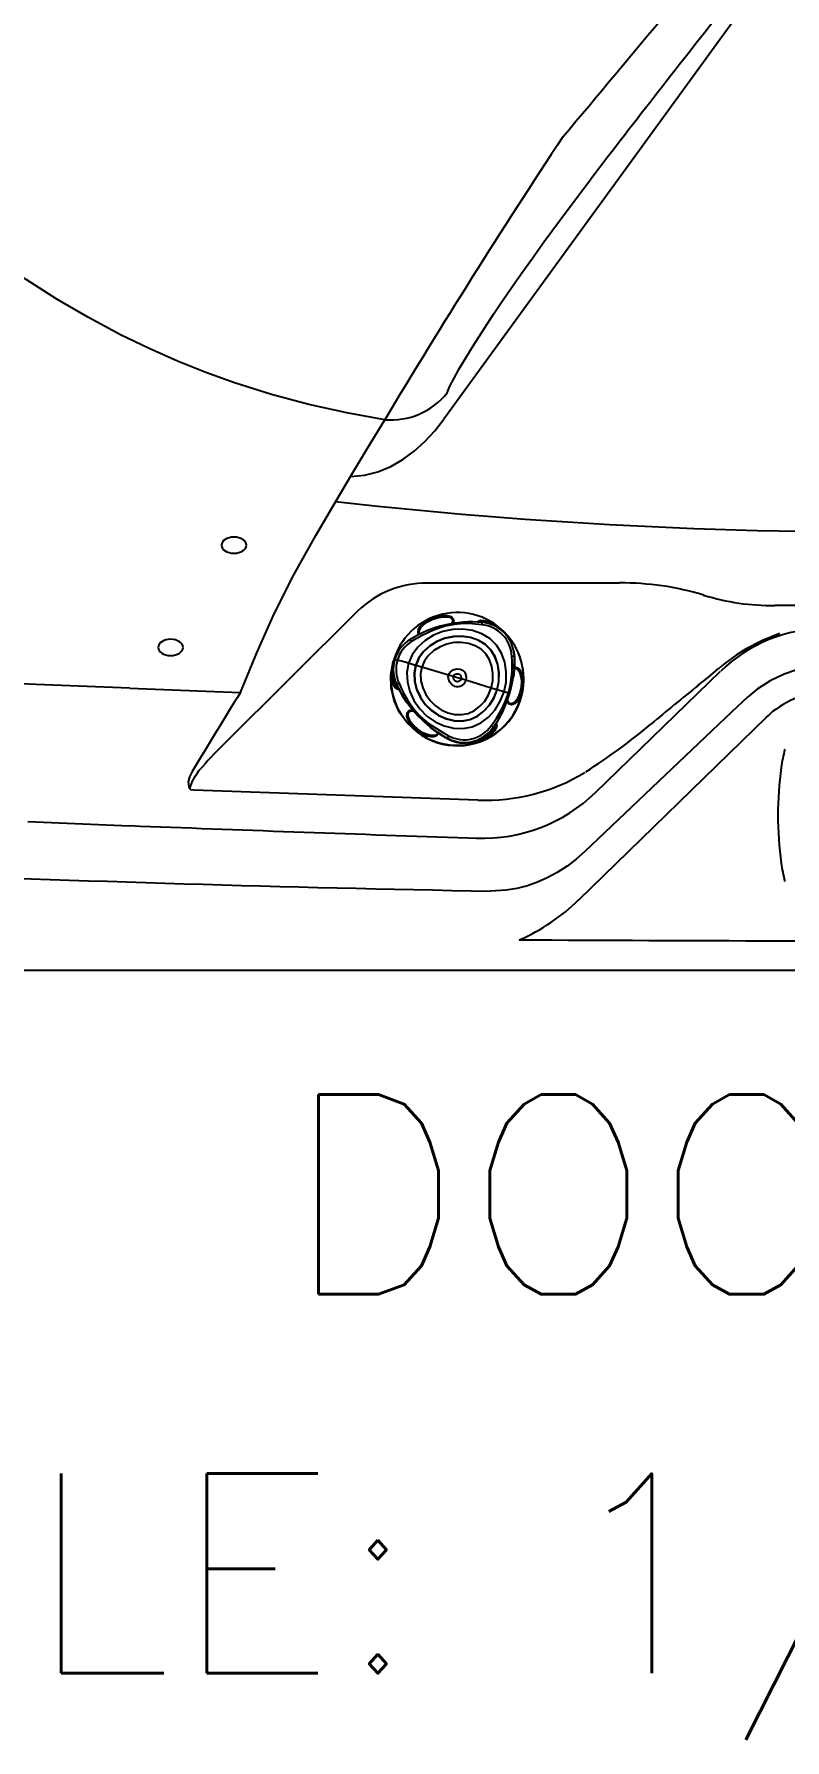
# Model space of a CAD drawing. Extents: x 413 to 494, y 628 to 766.
# Drawn here: x 433.49 to 448.53, y 628.05 to 662.21 of the extents above; entities that cross this region are included whole.
import ezdxf
from ezdxf.enums import TextEntityAlignment as Align

# ---------------------------------------------------------------- set-up
doc = ezdxf.new("R2010")
doc.units = 0
doc.header["$MEASUREMENT"] = 0
for name, color, linetype in [('1', 4, 'Continuous'), ('BDIM_CYAN', 4, 'Continuous'), ('BDIM_GREEN', 3, 'Continuous'), ('BDIM_YELLOW', 2, 'Continuous'), ('DIM', 3, 'Continuous')]:
    doc.layers.add(name, color=color, linetype=linetype)
doc.styles.add('SIMPLEX', font='simplex')

# ---------------------------------------------------------------- blocks, each defined once
blk = doc.blocks.new('HSSCP')
at = {"layer": '1', "color": 4}
for points in [[(-5.048, 0.283), (-5.08, 0.163), (-5.105, 0.04), (-5.122, -0.084)], [(-5.122, -0.084), (-5.209, -0.718), (-5.209, -1.362), (-5.122, -1.996)], [(-5.122, -1.996), (-5.105, -2.12), (-5.08, -2.242), (-5.048, -2.363)]]:
    blk.add_open_spline(points, degree=3, dxfattribs=at)
blk = doc.blocks.new('new block')
at = {"layer": '1', "color": 3}
blk.add_blockref('HSSCP', (-0.067, 0.879), dxfattribs=at)
blk = doc.blocks.new('2018 BEAM (110V)')
at = {"layer": '1', "color": 2, "extrusion": (0, 0, -1)}
for centre in [(24.111, 8.517), (22.843, 6.469)]:
    blk.add_ellipse(centre, major_axis=(0.25, 0), ratio=0.649149, dxfattribs=at)
at = {"layer": 'BDIM_CYAN'}
for p, q in [((34.969, 20.198), (28.316, 11.041)), ((31.836, 7.759), (27.986, 7.759)), ((26.587, 7.194), (23.892, 4.514)), ((35.645, 7.31), (34.944, 7.31)), ((31.351, 3.562), (33.86, 5.996)), ((22.029, 5.65), (20.145, 5.729)), ((31.017, 1.416), (34.775, 5.07)), ((33.818, 4.923), (31.137, 2.378)), ((23.236, 3.631), (23.245, 3.62)), ((23.245, 3.62), (23.31, 3.617)), ((23.31, 3.617), (28.999, 3.413)), ((19.984, 2.984), (22.029, 2.898)), ((77.49, 0), (2.898, 0))]:
    blk.add_line(p, q, dxfattribs=at)
at = {"layer": 'BDIM_CYAN', "flags": 128}
for points in [[(27.134, 11.031), (26.37, 11.166), (25.612, 11.333), (24.865, 11.533), (24.126, 11.766), (23.549, 11.974), (22.98, 12.202), (22.411, 12.455), (21.842, 12.733), (21.198, 13.078), (20.568, 13.448), (19.952, 13.84), (19.349, 14.254), (18.759, 14.691), (18.009, 15.293), (17.282, 15.93), (16.58, 16.603), (16.149, 17.047), (15.732, 17.502), (15.328, 17.967), (14.939, 18.442), (14.563, 18.928)], [(28.38, 11.567), (28.438, 11.699), (28.52, 11.86), (28.625, 12.051), (28.753, 12.269), (28.9, 12.509), (29.067, 12.772), (29.187, 12.956), (29.313, 13.147), (29.447, 13.346), (29.65, 13.643), (29.865, 13.951), (30.09, 14.269), (30.326, 14.597), (30.631, 15.014), (30.943, 15.432), (31.261, 15.851)], [(26.448, 9.891), (26.727, 9.919), (26.995, 9.988), (27.251, 10.094), (27.494, 10.234), (27.722, 10.402), (27.936, 10.596), (28.135, 10.81), (28.316, 11.041)], [(26.448, 9.891), (26.789, 10.458), (27.134, 11.031)], [(25.749, 8.71), (26.07, 9.259), (26.448, 9.891)], [(24.241, 5.566), (24.569, 6.358), (24.917, 7.142), (25.31, 7.924), (25.749, 8.71)], [(33.412, 5.711), (33.607, 5.868), (33.814, 6.044)], [(35.992, 6.099), (35.776, 6.089), (35.561, 6.059), (35.343, 6.007), (35.13, 5.935), (34.851, 5.803), (34.588, 5.632), (34.388, 5.464), (34.198, 5.284), (33.818, 4.923)], [(20.145, 5.729), (18.901, 5.785), (18.754, 5.792)], [(22.029, 5.65), (23.722, 5.585), (24.241, 5.566)], [(23.273, 3.984), (23.219, 3.878), (23.196, 3.779), (23.208, 3.678), (23.225, 3.64), (23.232, 3.63)], [(23.236, 3.631), (23.234, 3.642), (23.239, 3.683), (23.28, 3.788), (23.343, 3.896), (23.382, 3.955), (23.418, 4.009), (23.418, 4.009)], [(28.594, 2.66), (28.806, 2.653), (28.972, 2.647)], [(31.137, 2.378), (30.966, 2.227), (30.784, 2.089), (30.588, 1.962), (30.383, 1.851), (30.19, 1.766), (29.99, 1.696), (29.78, 1.641), (29.567, 1.604), (29.244, 1.587)]]:
    blk.add_lwpolyline(points, dxfattribs=at)
at = {"layer": 'BDIM_CYAN'}
for centre, radius, start, end in [((-964.757, 851.209), 1298.979, 320.026093, 320.314231), ((222.932, -130.718), 241.289, 141.54817, 142.59517), ((156.958, -66.703), 151.317, 146.55422, 149.0884), ((27.255, 12.468), 1.442, 265.2264, 321.3083), ((37.125, 108.045), 99.264, 263.6513, 279.28521), ((27.977, 5.766), 1.993, 89.7462, 134.2243), ((31.889, 2.172), 5.588, 73.0244, 90.5419), ((34.88, 11.899), 4.589, 252.7558, 270.7938), ((35.957, 3.833), 3.012, 89.9755, 134.1184), ((36.296, 3.121), 3.834, 109.0333, 130.3387), ((1236.773, -736.947), 1421.816, 148.518146, 148.592855), ((58.424, -25.687), 40.142, 128.5401, 130.2956), ((35.992, 3.82), 1.745, 90, 134.2512), ((24.05, 15.063), 13.17, 302.6725, 309.7007), ((30.603, -2.269), 9.541, 134.6983, 138.8582), ((29.16, 7.215), 3.806, 267.5839, 301.372), ((29.088, 5.895), 3.25, 267.9617, 314.1395), ((96.665, 1968.431), 1966.949, 267.825385, 268.016752), ((39.6, 553.987), 552.497, 266.38193, 268.92593), ((28.269, 4.197), 3.91, 293.4909, 314.6708), ((40.193, 2174.141), 2173.554, 269.726751, 270.273301)]:
    blk.add_arc(centre, radius, start, end, dxfattribs=at)
at = {"layer": 'BDIM_GREEN', "linetype": 'Continuous', "lineweight": 25}
for p, q in [((27.449, 6.527), (27.446, 6.522)), ((27.318, 6.162), (27.315, 6.152)), ((27.332, 6.219), (27.334, 6.228)), ((27.747, 6.11), (27.606, 6.152)), ((29.714, 6.414), (29.712, 6.422)), ((29.714, 6.414), (29.731, 6.278)), ((29.731, 6.278), (29.73, 6.285)), ((29.754, 6.473), (29.751, 6.478)), ((27.747, 6.11), (27.752, 6.109)), ((27.872, 6.073), (27.752, 6.109)), ((28.41, 5.915), (27.872, 6.073)), ((28.509, 5.886), (28.41, 5.915)), ((28.43, 5.947), (28.435, 5.954)), ((28.587, 5.863), (28.509, 5.886)), ((28.661, 5.84), (28.587, 5.863)), ((28.756, 5.812), (28.661, 5.84)), ((29.266, 5.656), (28.756, 5.812)), ((27.372, 5.725), (27.37, 5.716)), ((29.382, 5.621), (29.266, 5.656)), ((29.382, 5.621), (29.386, 5.619)), ((29.522, 5.578), (29.386, 5.619)), ((29.61, 5.551), (29.522, 5.578)), ((29.632, 5.544), (29.633, 5.537)), ((27.681, 5.219), (27.68, 5.198)), ((29.308, 4.86), (29.307, 4.869)), ((28.387, 4.641), (28.388, 4.65))]:
    blk.add_line(p, q, dxfattribs=at)
at = {"layer": 'BDIM_GREEN', "linetype": 'Continuous', "lineweight": 25, "flags": 128}
for points in [[(29.522, 5.578), (29.562, 5.776), (29.566, 5.977), (29.536, 6.173), (29.471, 6.355), (29.371, 6.515), (29.237, 6.645), (29.075, 6.742), (28.891, 6.806), (28.695, 6.835), (28.493, 6.829), (28.295, 6.788), (28.108, 6.713), (27.939, 6.608), (27.794, 6.477), (27.681, 6.323), (27.606, 6.152)], [(29.077, 6.923), (28.893, 6.941), (28.707, 6.946), (28.523, 6.931), (28.341, 6.893), (28.106, 6.816), (27.88, 6.711), (27.668, 6.588)], [(29.386, 5.619), (29.42, 5.789), (29.425, 5.961), (29.399, 6.128), (29.343, 6.284), (29.258, 6.42), (29.144, 6.532), (29.004, 6.615), (28.847, 6.669), (28.679, 6.694), (28.507, 6.689), (28.338, 6.654), (28.177, 6.59), (28.032, 6.5), (27.908, 6.388), (27.811, 6.256), (27.747, 6.11)], [(29.382, 5.621), (29.416, 5.789), (29.42, 5.96), (29.394, 6.127), (29.339, 6.281), (29.254, 6.417), (29.141, 6.528), (29.002, 6.611), (28.846, 6.665), (28.679, 6.689), (28.508, 6.684), (28.339, 6.65), (28.18, 6.586), (28.035, 6.496), (27.912, 6.385), (27.816, 6.254), (27.752, 6.109)], [(29.266, 5.656), (29.295, 5.8), (29.299, 5.946), (29.277, 6.089), (29.23, 6.221), (29.158, 6.338), (29.061, 6.432), (28.942, 6.502), (28.809, 6.548), (28.666, 6.569), (28.519, 6.565), (28.375, 6.535), (28.239, 6.48), (28.115, 6.404), (28.01, 6.309), (27.927, 6.198), (27.872, 6.073)], [(27.772, 4.777), (27.582, 4.956), (27.43, 5.168), (27.323, 5.406), (27.264, 5.661), (27.256, 5.922), (27.299, 6.179), (27.309, 6.204)], [(27.606, 6.152), (27.494, 6.185), (27.387, 6.215)], [(27.606, 6.152), (27.575, 5.967), (27.585, 5.776), (27.634, 5.585), (27.717, 5.404), (27.832, 5.238), (27.976, 5.095), (28.141, 4.981), (28.322, 4.899), (28.51, 4.853), (28.7, 4.846), (28.883, 4.881), (29.054, 4.96), (29.208, 5.075), (29.341, 5.221), (29.447, 5.391), (29.522, 5.578)], [(29.731, 6.278), (29.729, 6.088), (29.708, 5.875)], [(27.747, 6.11), (27.721, 5.952), (27.729, 5.788), (27.771, 5.626), (27.843, 5.47), (27.942, 5.328), (28.064, 5.206), (28.206, 5.108), (28.36, 5.038), (28.522, 4.998), (28.684, 4.992), (28.84, 5.023), (28.987, 5.09), (29.118, 5.189), (29.231, 5.314), (29.322, 5.459), (29.386, 5.619)], [(27.752, 6.109), (27.725, 5.951), (27.734, 5.789), (27.776, 5.627), (27.847, 5.472), (27.945, 5.331), (28.067, 5.21), (28.208, 5.112), (28.362, 5.042), (28.522, 5.003), (28.683, 4.997), (28.839, 5.027), (28.985, 5.094), (29.115, 5.192), (29.228, 5.317), (29.318, 5.461), (29.382, 5.621)], [(27.872, 6.073), (27.85, 5.939), (27.858, 5.8), (27.893, 5.661), (27.954, 5.529), (28.039, 5.408), (28.143, 5.305), (28.263, 5.221), (28.395, 5.161), (28.532, 5.127), (28.669, 5.122), (28.803, 5.148), (28.927, 5.205), (29.038, 5.289), (29.134, 5.395), (29.211, 5.519), (29.266, 5.656)], [(28.756, 5.812), (28.723, 5.747), (28.671, 5.7), (28.64, 5.686), (28.607, 5.68), (28.572, 5.681), (28.538, 5.689), (28.476, 5.724), (28.429, 5.78), (28.406, 5.847), (28.404, 5.881), (28.41, 5.915)], [(28.41, 5.915), (28.424, 5.946), (28.444, 5.974), (28.5, 6.017), (28.569, 6.038), (28.641, 6.033), (28.674, 6.022), (28.704, 6.004), (28.728, 5.98), (28.746, 5.951), (28.764, 5.883), (28.756, 5.812)], [(28.661, 5.84), (28.647, 5.812), (28.624, 5.791), (28.61, 5.785), (28.595, 5.782), (28.58, 5.782), (28.565, 5.786), (28.538, 5.802), (28.517, 5.826), (28.507, 5.856), (28.506, 5.871), (28.509, 5.886)], [(28.509, 5.886), (28.515, 5.9), (28.524, 5.912), (28.549, 5.931), (28.579, 5.94), (28.611, 5.938), (28.625, 5.933), (28.638, 5.925), (28.649, 5.914), (28.657, 5.902), (28.665, 5.872), (28.661, 5.84)], [(27.418, 5.75), (27.469, 5.639), (27.524, 5.53), (27.587, 5.42), (27.654, 5.317), (27.725, 5.221), (27.81, 5.124), (27.915, 5.025), (28.011, 4.948), (28.096, 4.889), (28.203, 4.822), (28.308, 4.759), (28.413, 4.698)], [(28.048, 4.865), (27.792, 5.099), (27.573, 5.368)], [(27.783, 4.8), (27.691, 4.885), (27.629, 4.963), (27.592, 5.033), (27.576, 5.095), (27.579, 5.147), (27.588, 5.168), (27.6, 5.186), (27.617, 5.201), (27.637, 5.212), (27.681, 5.219)], [(27.801, 4.824), (27.714, 4.902), (27.655, 4.974), (27.619, 5.038), (27.601, 5.094), (27.601, 5.141), (27.606, 5.159), (27.615, 5.174), (27.628, 5.187), (27.644, 5.195), (27.661, 5.198), (27.68, 5.198)], [(29.602, 5.388), (29.593, 5.383), (29.583, 5.379)], [(28.387, 4.641), (28.222, 4.74), (28.048, 4.865)], [(28.248, 4.733), (28.279, 4.713), (28.388, 4.65)]]:
    blk.add_lwpolyline(points, dxfattribs=at)
at = {"layer": 'BDIM_GREEN', "linetype": 'Continuous', "lineweight": 25}
for centre, radius, start, end in [((28.586, 5.839), 1.329, 52.357, 239.5776), ((28.879, 4.623), 2.357, 85.0869, 121.6616), ((28.954, 6.956), 0.128, 345.1075, 6.8737), ((29.009, 6.257), 0.67, 2.6175, 84.1341), ((29.024, 6.272), 0.702, 5.9832, 85.3782), ((28.587, 5.838), 1.328, 293.9842, 52.4049), ((29.875, 6.47), 0.638, 139.6946, 142.1464), ((28.015, 6.024), 0.711, 121.6715, 163.3503), ((28.026, 6.025), 0.667, 122.4387, 163.4021), ((27.854, 6.734), 0.237, 206.278, 218.2094), ((28.004, 6.017), 0.702, 163.3139, 205.4036), ((27.954, 6.029), 0.651, 162.1972, 200.3783), ((27.288, 5.918), 0.313, 71.5465, 81.4642), ((28.03, 6.024), 0.671, 163.4329, 204.1197), ((28.586, 5.83), 1.331, 232.2921, 28.8412), ((27.503, 6.119), 2.182, 344.9267, 4.4273), ((27.371, 6.22), 2.359, 343.3549, 1.5949), ((29.7, 6.176), 0.113, 74.688, 100.9076), ((29.537, 6.745), 2.399, 205.3991, 215.0491), ((27.452, 5.632), 0.122, 106.2821, 130.9067), ((29.429, 6.689), 2.271, 205.1173, 212.0443), ((27.56, 6.22), 2.156, 322.2302, 341.9273), ((27.36, 6.222), 2.371, 325.1954, 343.3743), ((29.569, 5.398), 0.158, 66.6769, 75.1178), ((27.308, 6.24), 2.43, 325.39, 334.9768), ((28.428, 4.346), 0.789, 142.6595, 144.7775), ((28.727, 5.257), 0.703, 241.0475, 325.7002), ((28.723, 5.284), 0.664, 242.0975, 324.601), ((28.725, 5.264), 0.7, 248.1145, 318.3432), ((29.469, 5.135), 0.312, 228.9867, 238.6196), ((31.312, 3.121), 3.3, 151.464, 152.3965)]:
    blk.add_arc(centre, radius, start, end, dxfattribs=at)
at = {"layer": 'BDIM_YELLOW', "linetype": 'Continuous', "lineweight": 25}
for p, q in [((28.476, 6.957), (28.465, 6.943)), ((29.389, 6.882), (29.467, 6.812)), ((29.73, 6.285), (29.722, 6.345)), ((27.344, 5.802), (27.372, 5.725)), ((27.68, 5.198), (27.719, 5.189)), ((29.602, 5.388), (29.589, 5.42)), ((29.248, 4.799), (29.307, 4.869)), ((28.388, 4.65), (28.464, 4.615))]:
    blk.add_line(p, q, dxfattribs=at)
at = {"layer": 'BDIM_YELLOW', "linetype": 'Continuous', "lineweight": 25, "flags": 128}
for points in [[(27.819, 6.728), (27.808, 6.743), (27.801, 6.762), (27.799, 6.784), (27.808, 6.833), (27.839, 6.886), (27.893, 6.942), (27.973, 7), (28.085, 7.057), (28.205, 7.096), (28.303, 7.111), (28.381, 7.11), (28.442, 7.094), (28.484, 7.066), (28.498, 7.049), (28.507, 7.03), (28.511, 7.009), (28.51, 6.987), (28.494, 6.945)], [(27.835, 6.736), (27.835, 6.736), (27.826, 6.75), (27.821, 6.767), (27.821, 6.785), (27.833, 6.827), (27.864, 6.875), (27.916, 6.926), (27.991, 6.979), (28.096, 7.032), (28.208, 7.068), (28.299, 7.084), (28.372, 7.084), (28.429, 7.073), (28.468, 7.051), (28.481, 7.038), (28.489, 7.023), (28.493, 7.007), (28.492, 6.99), (28.486, 6.973), (28.476, 6.957), (28.476, 6.957)], [(28.982, 6.978), (28.988, 6.984), (29.006, 6.997), (29.055, 7.012), (29.117, 7.011), (29.194, 6.992), (29.284, 6.951), (29.389, 6.882)], [(29.014, 6.976), (29.018, 6.978), (29.062, 6.988), (29.12, 6.984), (29.19, 6.965), (29.272, 6.927)], [(27.418, 5.622), (27.4, 5.625), (27.38, 5.633), (27.341, 5.666), (27.309, 5.719), (27.287, 5.793), (27.276, 5.89), (27.283, 6.015), (27.309, 6.138), (27.312, 6.146)], [(27.406, 5.645), (27.39, 5.653), (27.358, 5.685), (27.332, 5.736), (27.313, 5.805), (27.304, 5.896), (27.307, 5.943)], [(29.727, 6.07), (29.73, 6.071), (29.752, 6.072), (29.772, 6.068), (29.793, 6.058), (29.831, 6.024), (29.863, 5.968), (29.886, 5.892), (29.896, 5.794), (29.89, 5.668), (29.863, 5.546), (29.827, 5.454), (29.785, 5.388), (29.74, 5.345), (29.695, 5.324), (29.672, 5.321), (29.652, 5.324), (29.631, 5.331), (29.612, 5.344), (29.583, 5.379)], [(29.725, 6.05), (29.732, 6.053), (29.75, 6.053), (29.766, 6.049), (29.783, 6.039), (29.814, 6.006), (29.841, 5.953), (29.86, 5.882), (29.868, 5.79), (29.862, 5.673), (29.838, 5.559), (29.805, 5.472), (29.768, 5.41), (29.729, 5.368), (29.69, 5.345), (29.672, 5.342), (29.654, 5.342), (29.638, 5.348), (29.623, 5.358), (29.612, 5.371), (29.602, 5.388), (29.602, 5.388)], [(28.209, 4.75), (28.208, 4.745), (28.198, 4.725), (28.184, 4.708), (28.166, 4.695), (28.118, 4.677), (28.055, 4.676), (27.979, 4.693), (27.888, 4.732), (27.783, 4.8)], [(28.193, 4.761), (28.191, 4.752), (28.183, 4.736), (28.171, 4.724), (28.155, 4.714), (28.11, 4.702), (28.053, 4.704), (27.982, 4.722), (27.898, 4.76), (27.801, 4.824)], [(29.365, 4.948), (29.371, 4.93), (29.374, 4.908), (29.364, 4.857), (29.333, 4.801), (29.279, 4.743), (29.199, 4.684), (29.087, 4.626), (28.967, 4.588), (28.916, 4.581)], [(29.351, 4.926), (29.352, 4.907), (29.339, 4.863), (29.308, 4.814), (29.256, 4.761), (29.181, 4.707), (29.127, 4.679)]]:
    blk.add_lwpolyline(points, dxfattribs=at)
at = {"layer": 'BDIM_YELLOW', "linetype": 'Continuous', "lineweight": 25}
for centre, radius, start, end in [((29.509, 6.728), 2.36, 211.8286, 237.718), ((28.586, 5.84), 1.33, 239.6006, 293.9993)]:
    blk.add_arc(centre, radius, start, end, dxfattribs=at)
at = {"layer": 'DIM'}
blk.add_blockref('new block', (40.261, 3.267), dxfattribs=at)

msp = doc.modelspace()

# ---------------------------------------------------------------- block references
at = {"layer": '1'}
msp.add_blockref('2018 BEAM (110V)', (413.383, 643.46), dxfattribs=at)

# ---------------------------------------------------------------- texts
at = {"layer": 'DIM', "style": 'SIMPLEX'}
for s, p in [('DOOR SIDE', (453.077, 636.972)), ('SCALE: 1/4" = 1\'-0"', (453.149, 629.379))]:
    msp.add_text(s, height=4, dxfattribs=at).set_placement(p, align=Align.CENTER)

doc.saveas('drawing.dxf')
